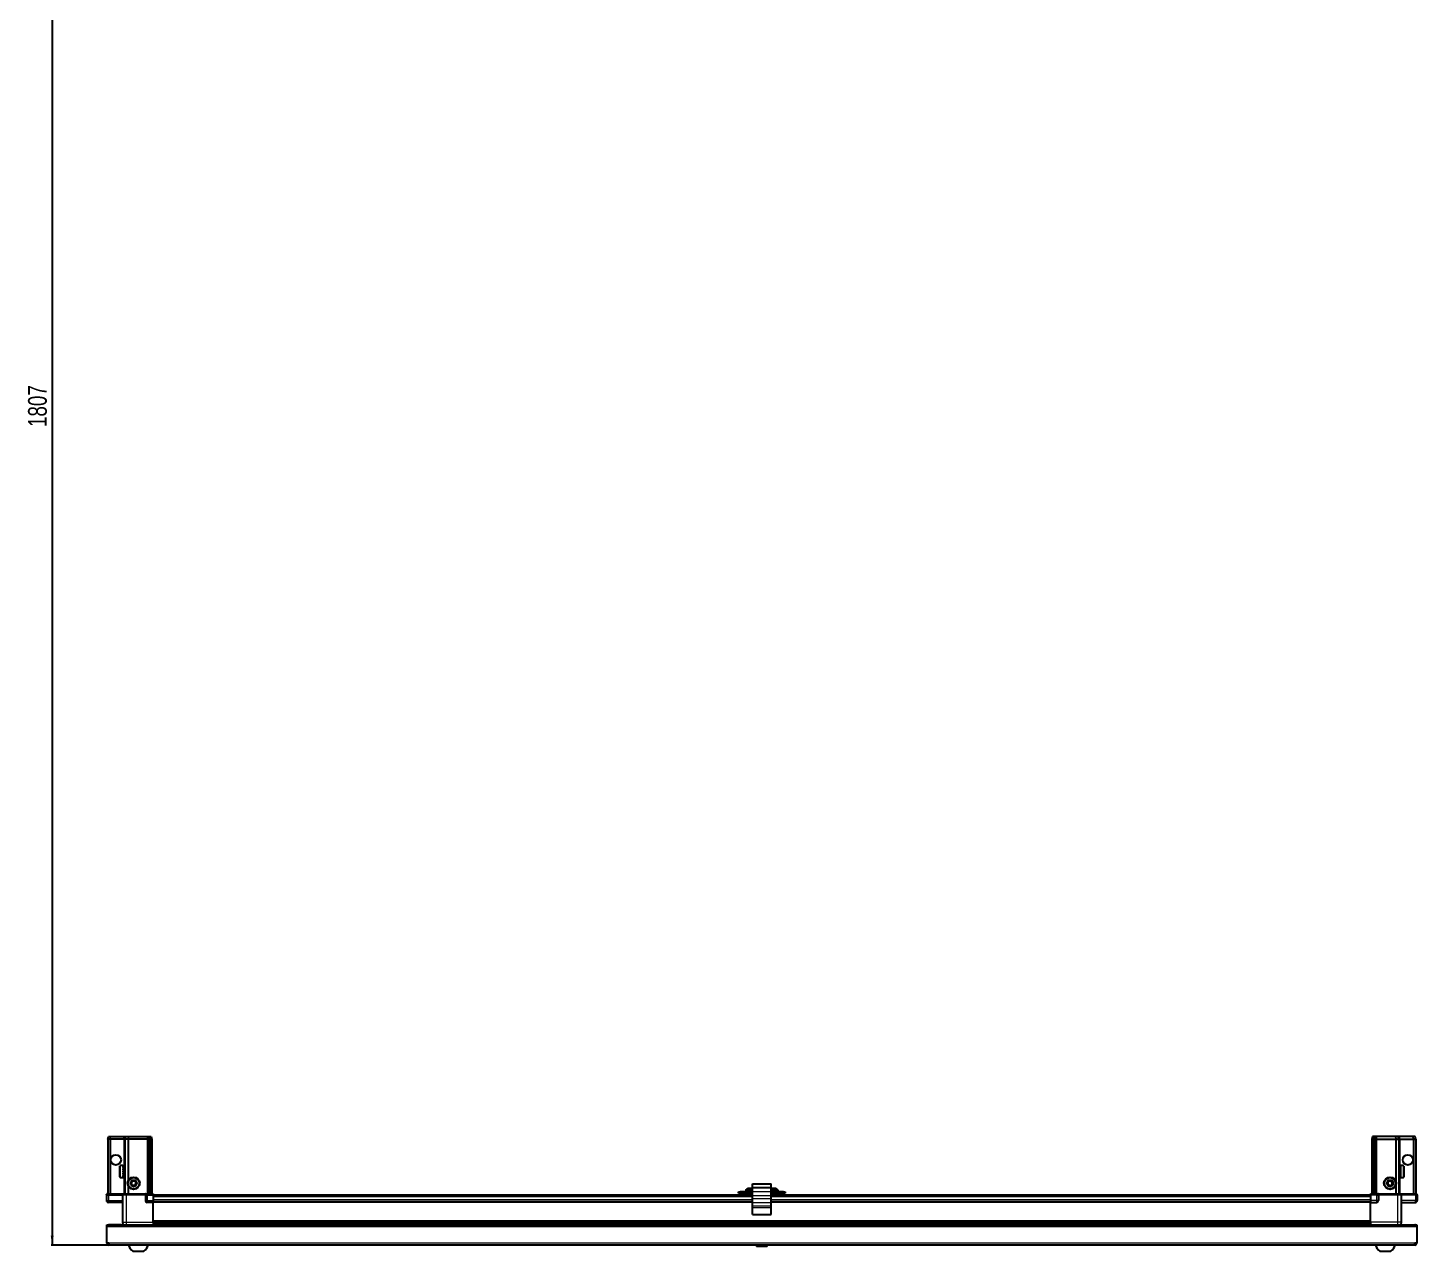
# Model space of a CAD drawing. Header units: millimetres. Extents: x 1256 to 6408, y -875 to 1815.
# Drawn here: x 1328 to 2812, y -875 to 432 of the extents above; entities that cross this region are included whole.
import ezdxf

# ---------------------------------------------------------------- set-up
doc = ezdxf.new("R2010")
doc.units = ezdxf.units.MM
doc.layers.add('FORMAT', color=7, linetype='Continuous')
doc.styles.add('SLDTEXTSTYLE0', font='TXT', dxfattribs={"width": 0.75})
doc.dimstyles.new('SLDDIMSTYLE0', dxfattribs={"dimtxt": 20, "dimasz": 10, "dimexe": 0, "dimexo": 0.0625, "dimgap": 5, "dimtad": 2, "dimdec": 1, "dimrnd": 1e-09, "dimzin": 12, "dimdsep": 46, "dimtxsty": 'SLDTEXTSTYLE0', "dimsah": 1, "dimcen": 0.09, "dimadec": 0, "dimazin": 3, "dimtfac": 1, "dimtofl": 0, "dimtmove": 0, "dimatfit": 3, "dimfxl": 0, "dimfrac": 2, "dimtolj": 1, "dimtzin": 12, "dimarcsym": 0})

# ---------------------------------------------------------------- blocks, each defined once
blk = doc.blocks.new('_D_9')
at = {"layer": 'FORMAT'}
for p, q in [((2106.7, 938.2), (1353.5, 938.2)), ((1354.5, 938.2), (1354.5, -868.8)), ((1415.1, -868.8), (1353.5, -868.8))]:
    blk.add_line(p, q, dxfattribs=at)
for points in [[(1354.5, 938.2), (1352.9, 928.2), (1356, 928.2)], [(1354.5, -868.8), (1356, -858.8), (1352.9, -858.8)]]:
    blk.add_solid(points, dxfattribs=at)
at = {"layer": 'FORMAT', "insert": (1328.7, 5.2), "char_height": 20, "attachment_point": 1, "rotation": 90, "style": 'SLDTEXTSTYLE0'}
blk.add_mtext('1807', dxfattribs=at)

msp = doc.modelspace()

# ---------------------------------------------------------------- linework, layer by layer
at = {"color": 7, "linetype": 'Continuous', "lineweight": 25}
for p, q in [((1413.99, -755.76), (1414.79, -752.76)), ((1413.99, -755.76), (1413.99, -814.06)), ((1416.49, -755.76), (1413.99, -755.76)), ((1414.79, -752.76), (1416.64, -752.76)), ((1416.49, -755.76), (1416.64, -752.76)), ((1416.49, -755.76), (1416.49, -814.06)), ((1430.99, -755.76), (1416.49, -755.76)), ((1416.64, -752.76), (1430.99, -752.76)), ((1430.99, -752.76), (1432.79, -752.76)), ((1431.99, -755.76), (1430.99, -755.76)), ((1431.99, -755.76), (1432.79, -752.76)), ((1435.49, -755.76), (1431.99, -755.76)), ((1431.99, -755.76), (1431.99, -814.06)), ((1432.79, -752.76), (1435.82, -752.76)), ((1435.82, -752.76), (1435.49, -755.76)), ((1435.49, -755.76), (1435.49, -800.26)), ((1455.99, -755.76), (1435.49, -755.76)), ((1435.82, -752.76), (1455.99, -752.76)), ((1455.99, -752.76), (1457.79, -752.76)), ((1456.99, -755.76), (1455.99, -755.76)), ((1457.79, -752.76), (1456.99, -755.76)), ((1456.99, -755.76), (1456.99, -814.06)), ((1457.99, -755.76), (1456.99, -755.76)), ((1457.79, -752.76), (1458.53, -752.76)), ((1458.53, -752.76), (1457.99, -755.76)), ((1457.99, -755.76), (1457.99, -814.06)), ((1459.49, -755.76), (1457.99, -755.76)), ((1458.53, -752.76), (1459.03, -752.76)), ((1459.03, -752.76), (1460.18, -752.76)), ((1459.03, -752.76), (1459.49, -755.76)), ((1459.49, -755.76), (1459.49, -814.06)), ((1460.99, -755.76), (1459.49, -755.76)), ((1460.18, -752.76), (1460.99, -755.76)), ((1460.99, -755.76), (1460.99, -814.06)), ((2764.79, -752.76), (2763.99, -755.76)), ((2763.99, -755.76), (2765.49, -755.76)), ((2763.99, -755.76), (2763.99, -814.06)), ((2765.94, -752.76), (2764.79, -752.76)), ((2765.94, -752.76), (2765.49, -755.76)), ((2765.49, -755.76), (2766.99, -755.76)), ((2765.49, -755.76), (2765.49, -814.06)), ((2766.44, -752.76), (2765.94, -752.76)), ((2766.44, -752.76), (2766.99, -755.76)), ((2767.18, -752.76), (2766.44, -752.76)), ((2766.99, -755.76), (2766.99, -814.06)), ((2766.99, -755.76), (2767.99, -755.76)), ((2767.18, -752.76), (2767.99, -755.76)), ((2768.99, -752.76), (2767.18, -752.76)), ((2767.99, -755.76), (2767.99, -814.06)), ((2767.99, -755.76), (2768.99, -755.76)), ((2789.16, -752.76), (2768.99, -752.76)), ((2768.99, -755.76), (2789.49, -755.76)), ((2789.16, -752.76), (2789.49, -755.76)), ((2792.18, -752.76), (2789.16, -752.76)), ((2789.49, -755.76), (2789.49, -800.26)), ((2789.49, -755.76), (2792.99, -755.76)), ((2792.99, -755.76), (2792.18, -752.76)), ((2793.99, -752.76), (2792.18, -752.76)), ((2792.99, -755.76), (2792.99, -814.06)), ((2792.99, -755.76), (2793.99, -755.76)), ((2808.33, -752.76), (2793.99, -752.76)), ((2793.99, -755.76), (2808.49, -755.76)), ((2808.49, -755.76), (2808.33, -752.76)), ((2810.18, -752.76), (2808.33, -752.76)), ((2808.49, -755.76), (2808.49, -814.06)), ((2808.49, -755.76), (2810.99, -755.76)), ((2810.99, -755.76), (2810.18, -752.76)), ((2810.99, -755.76), (2810.99, -814.06)), ((1426.79, -795.96), (1426.79, -784.56)), ((1429.99, -783.76), (1427.59, -783.76)), ((1429.99, -783.76), (1429.99, -783.77)), ((1429.99, -783.77), (1430.49, -783.77)), ((1429.99, -783.96), (1430.49, -783.96)), ((1429.99, -783.96), (1429.99, -784.18)), ((1429.99, -784.18), (1430.49, -784.18)), ((1429.99, -784.75), (1430.49, -784.75)), ((1429.99, -784.75), (1429.99, -785.18)), ((1429.99, -785.18), (1430.49, -785.18)), ((1429.99, -786.09), (1430.49, -786.09)), ((1429.99, -786.09), (1429.99, -786.68)), ((1430.49, -783.96), (1430.49, -783.77)), ((1430.49, -784.18), (1430.49, -783.96)), ((1430.49, -784.75), (1430.49, -784.18)), ((1430.49, -785.18), (1430.49, -784.75)), ((1430.49, -786.09), (1430.49, -785.18)), ((1430.59, -785.86), (1430.49, -785.86)), ((1430.49, -786.68), (1430.49, -786.09)), ((1430.59, -794.66), (1430.59, -785.86)), ((1431.47, -786.95), (1430.99, -786.26)), ((1430.99, -794.26), (1430.99, -786.26)), ((1431.96, -786.26), (1431.47, -786.95)), ((1431.99, -786.26), (1431.96, -786.26)), ((1431.96, -794.26), (1431.96, -786.26)), ((2793.02, -786.26), (2792.99, -786.26)), ((2793.5, -786.95), (2793.02, -786.26)), ((2793.02, -786.26), (2793.02, -794.26)), ((2793.99, -786.26), (2793.5, -786.95)), ((2793.99, -786.26), (2793.99, -794.26)), ((2794.49, -785.86), (2794.39, -785.86)), ((2794.39, -785.86), (2794.39, -794.66)), ((2797.39, -783.76), (2794.49, -783.76)), ((2794.99, -783.76), (2794.49, -783.76)), ((2794.49, -783.76), (2794.49, -783.81)), ((2794.49, -783.81), (2794.49, -784.1)), ((2794.99, -783.81), (2794.49, -783.81)), ((2794.99, -784.1), (2794.49, -784.1)), ((2794.49, -784.1), (2794.49, -784.37)), ((2794.99, -784.37), (2794.49, -784.37)), ((2794.49, -784.37), (2794.49, -785.03)), ((2794.99, -785.03), (2794.49, -785.03)), ((2794.49, -785.03), (2794.49, -785.51)), ((2794.49, -785.51), (2794.49, -786.48)), ((2794.99, -785.51), (2794.49, -785.51)), ((2794.99, -786.48), (2794.49, -786.48)), ((2794.49, -786.48), (2794.49, -787.11)), ((2794.99, -783.81), (2794.99, -783.76)), ((2794.99, -784.37), (2794.99, -784.1)), ((2794.99, -785.51), (2794.99, -785.03)), ((2794.99, -787.11), (2794.99, -786.48)), ((2798.19, -784.56), (2798.19, -795.96)), ((1427.59, -796.76), (1429.99, -796.76)), ((1429.99, -786.68), (1430.49, -786.68)), ((1429.99, -787.83), (1430.49, -787.83)), ((1429.99, -787.83), (1429.99, -788.53)), ((1429.99, -788.53), (1430.49, -788.53)), ((1429.99, -789.81), (1430.49, -789.81)), ((1429.99, -789.81), (1429.99, -790.55)), ((1429.99, -789.96), (1430.49, -789.96)), ((1429.99, -790.46), (1430.49, -790.46)), ((1429.99, -790.55), (1430.49, -790.55)), ((1429.99, -791.84), (1430.49, -791.84)), ((1429.99, -791.84), (1429.99, -792.54)), ((1429.99, -792.54), (1430.49, -792.54)), ((1429.99, -793.71), (1430.49, -793.71)), ((1429.99, -793.71), (1429.99, -794.31)), ((1429.99, -794.31), (1430.49, -794.31)), ((1429.99, -795.24), (1430.49, -795.24)), ((1429.99, -795.24), (1429.99, -795.69)), ((1429.99, -795.69), (1430.49, -795.69)), ((1429.99, -796.29), (1430.49, -796.29)), ((1429.99, -796.29), (1429.99, -796.53)), ((1429.99, -796.53), (1430.49, -796.53)), ((1429.99, -796.75), (1430.49, -796.75)), ((1429.99, -796.75), (1429.99, -796.76)), ((1429.99, -796.76), (1430.49, -796.76)), ((1430.49, -787.83), (1430.49, -786.68)), ((1430.49, -788.53), (1430.49, -787.83)), ((1430.49, -789.81), (1430.49, -788.53)), ((1430.49, -789.96), (1430.49, -789.81)), ((1430.49, -790.55), (1430.49, -790.46)), ((1430.49, -791.84), (1430.49, -790.55)), ((1430.49, -792.54), (1430.49, -791.84)), ((1430.49, -793.71), (1430.49, -792.54)), ((1430.49, -794.31), (1430.49, -793.71)), ((1430.49, -795.24), (1430.49, -794.31)), ((1430.49, -794.66), (1430.59, -794.66)), ((1430.49, -795.69), (1430.49, -795.24)), ((1430.49, -796.29), (1430.49, -795.69)), ((1430.49, -796.53), (1430.49, -796.29)), ((1430.49, -796.75), (1430.49, -796.53)), ((1430.49, -796.76), (1430.49, -796.75)), ((1430.99, -794.26), (1431.47, -793.57)), ((1431.47, -793.57), (1431.47, -786.95)), ((1431.47, -793.57), (1431.96, -794.26)), ((1431.96, -794.26), (1431.99, -794.26)), ((2792.99, -794.26), (2793.02, -794.26)), ((2793.02, -794.26), (2793.5, -793.57)), ((2793.5, -786.95), (2793.5, -793.57)), ((2793.5, -793.57), (2793.99, -794.26)), ((2794.39, -794.66), (2794.49, -794.66)), ((2794.49, -787.11), (2794.49, -788.3)), ((2794.99, -787.11), (2794.49, -787.11)), ((2794.99, -788.3), (2794.49, -788.3)), ((2794.49, -788.3), (2794.49, -788.94)), ((2794.99, -788.94), (2794.49, -788.94)), ((2794.49, -789.02), (2794.49, -790.31)), ((2794.99, -789.02), (2794.49, -789.02)), ((2794.99, -790.31), (2794.49, -790.31)), ((2794.99, -790.8), (2794.49, -790.8)), ((2794.49, -790.8), (2794.49, -791.05)), ((2794.49, -791.05), (2794.49, -792.32)), ((2794.99, -791.05), (2794.49, -791.05)), ((2794.99, -792.32), (2794.49, -792.32)), ((2794.49, -792.32), (2794.49, -793.01)), ((2794.49, -793.01), (2794.49, -794.12)), ((2794.99, -793.01), (2794.49, -793.01)), ((2794.99, -794.12), (2794.49, -794.12)), ((2794.49, -794.12), (2794.49, -794.69)), ((2794.49, -794.69), (2794.49, -795.55)), ((2794.99, -794.69), (2794.49, -794.69)), ((2794.99, -795.55), (2794.49, -795.55)), ((2794.49, -795.55), (2794.49, -795.95)), ((2794.49, -795.95), (2794.49, -796.46)), ((2794.99, -795.95), (2794.49, -795.95)), ((2794.99, -796.46), (2794.49, -796.46)), ((2794.49, -796.46), (2794.49, -796.64)), ((2794.49, -796.64), (2794.49, -796.76)), ((2794.99, -796.64), (2794.49, -796.64)), ((2794.49, -796.76), (2797.39, -796.76)), ((2794.99, -789.02), (2794.99, -788.3)), ((2794.99, -791.05), (2794.99, -790.31)), ((2794.99, -793.01), (2794.99, -792.32)), ((2794.99, -794.69), (2794.99, -794.12)), ((2794.99, -795.95), (2794.99, -795.55)), ((2794.99, -796.64), (2794.99, -796.46)), ((1412.99, -814.06), (1412.49, -814.93)), ((1412.49, -815.26), (1412.49, -814.93)), ((1412.49, -815.26), (1414.49, -815.26)), ((1412.49, -815.26), (1412.49, -821.26)), ((1414.49, -814.06), (1412.99, -814.06)), ((1414.49, -814.06), (1429.29, -814.06)), ((1429.29, -815.26), (1414.49, -815.26)), ((1414.49, -815.26), (1429.29, -815.26)), ((1429.29, -814.06), (1429.49, -814.06)), ((1429.49, -815.26), (1429.29, -815.26)), ((1429.49, -815.26), (1429.49, -814.06)), ((1429.49, -814.06), (1433.49, -814.06)), ((1433.49, -815.26), (1429.49, -815.26)), ((1429.49, -815.26), (1429.49, -844.26)), ((1433.49, -814.06), (1453.79, -814.06)), ((1453.79, -815.26), (1433.49, -815.26)), ((1435.49, -805.26), (1435.49, -814.06)), ((1453.79, -814.06), (1453.99, -814.06)), ((1453.99, -815.26), (1453.79, -815.26)), ((1453.99, -815.26), (1453.99, -814.06)), ((1454.67, -814.06), (1453.99, -814.06)), ((1453.99, -815.26), (1455.99, -815.26)), ((1453.99, -815.26), (1453.99, -821.26)), ((1454.67, -814.06), (1462.49, -814.06)), ((1462.49, -814.93), (1455.99, -814.93)), ((1462.49, -815.26), (1455.99, -815.26)), ((1455.99, -815.26), (1462.49, -815.26)), ((1462.49, -814.06), (1462.49, -814.93)), ((1462.49, -814.93), (1462.49, -814.93)), ((1462.49, -815.26), (1462.49, -814.93)), ((1462.49, -815.26), (1462.49, -815.26)), ((1462.49, -815.26), (1462.49, -821.26)), ((2102.49, -815.41), (1462.49, -815.41)), ((2087.49, -813.41), (2087.49, -811.91)), ((2087.49, -811.91), (2089.49, -811.91)), ((2089.49, -813.41), (2087.49, -813.41)), ((2089.49, -811.91), (2089.49, -813.41)), ((2100.74, -811.91), (2089.49, -811.91)), ((2100.74, -813.41), (2089.49, -813.41)), ((2095.24, -810.01), (2095.24, -811.91)), ((2097.49, -813.41), (2097.49, -815.41)), ((2100.74, -813.41), (2100.74, -811.91)), ((2100.74, -811.91), (2102.49, -811.91)), ((2102.49, -813.41), (2100.74, -813.41)), ((2101.16, -808.43), (2101.16, -808.43)), ((2102.49, -803.41), (2122.49, -803.41)), ((2102.49, -807.41), (2102.49, -803.41)), ((2102.49, -807.41), (2122.49, -807.41)), ((2102.49, -811.4), (2102.49, -807.41)), ((2102.49, -815.72), (2102.49, -811.4)), ((2102.49, -818.95), (2102.49, -815.72)), ((2122.49, -807.41), (2122.49, -803.41)), ((2122.49, -811.4), (2122.49, -807.41)), ((2122.49, -815.72), (2122.49, -811.4)), ((2122.49, -811.91), (2124.24, -811.91)), ((2124.24, -813.41), (2122.49, -813.41)), ((2762.49, -815.41), (2122.49, -815.41)), ((2122.49, -818.95), (2122.49, -815.72)), ((2124.24, -811.91), (2124.24, -813.41)), ((2135.49, -811.91), (2124.24, -811.91)), ((2135.49, -813.41), (2124.24, -813.41)), ((2126.16, -808.43), (2126.16, -808.43)), ((2127.49, -815.41), (2127.49, -813.41)), ((2129.74, -811.91), (2129.74, -810.01)), ((2135.49, -813.41), (2135.49, -811.91)), ((2135.49, -811.91), (2137.49, -811.91)), ((2137.49, -813.41), (2135.49, -813.41)), ((2137.49, -811.91), (2137.49, -813.41)), ((2762.49, -814.06), (2770.31, -814.06)), ((2762.49, -814.93), (2762.49, -814.06)), ((2762.49, -815.26), (2762.49, -814.93)), ((2768.99, -814.93), (2762.49, -814.93)), ((2768.99, -815.26), (2762.49, -815.26)), ((2762.49, -815.26), (2762.49, -821.26)), ((2768.99, -815.26), (2770.99, -815.26)), ((2770.99, -815.26), (2768.99, -815.26)), ((2770.99, -814.06), (2770.31, -814.06)), ((2770.99, -815.26), (2770.99, -814.06)), ((2770.99, -814.06), (2771.19, -814.06)), ((2771.19, -815.26), (2770.99, -815.26)), ((2770.99, -815.26), (2770.99, -821.26)), ((2771.19, -814.06), (2791.49, -814.06)), ((2791.49, -815.26), (2771.19, -815.26)), ((2789.49, -805.26), (2789.49, -814.06)), ((2791.49, -814.06), (2795.49, -814.06)), ((2795.49, -815.26), (2791.49, -815.26)), ((2795.49, -815.26), (2795.49, -814.06)), ((2795.49, -814.06), (2795.69, -814.06)), ((2795.69, -815.26), (2795.49, -815.26)), ((2795.49, -815.26), (2795.49, -844.26)), ((2795.69, -814.06), (2810.49, -814.06)), ((2810.49, -815.26), (2795.69, -815.26)), ((2811.99, -814.06), (2810.49, -814.06)), ((2810.49, -815.26), (2812.49, -815.26)), ((2812.49, -814.93), (2811.99, -814.06)), ((2812.49, -814.93), (2811.99, -814.06)), ((2812.49, -815.26), (2812.49, -814.93)), ((2812.49, -815.26), (2812.49, -814.93)), ((2812.49, -815.26), (2812.49, -815.26)), ((2812.49, -815.26), (2812.49, -821.26)), ((1429.49, -823.26), (1414.49, -823.26)), ((1462.49, -823.26), (1455.99, -823.26)), ((1462.49, -821.26), (1462.49, -823.26)), ((2102.49, -822.61), (1462.49, -822.61)), ((1462.49, -844.26), (1462.49, -823.26)), ((2102.49, -823.27), (2102.49, -818.95)), ((2102.49, -827.05), (2102.49, -823.27)), ((2102.49, -828.49), (2102.49, -827.05)), ((2102.49, -836.21), (2102.49, -828.49)), ((2122.49, -823.27), (2122.49, -818.95)), ((2762.49, -822.61), (2122.49, -822.61)), ((2122.49, -827.05), (2122.49, -823.27)), ((2122.49, -828.49), (2122.49, -827.05)), ((2122.49, -836.21), (2122.49, -828.49)), ((2762.49, -821.26), (2762.49, -823.26)), ((2762.49, -823.26), (2768.99, -823.26)), ((2762.49, -844.26), (2762.49, -823.26)), ((2795.49, -823.26), (2810.49, -823.26)), ((1462.49, -845.29), (2762.49, -845.29)), ((1462.49, -845.32), (2762.49, -845.32)), ((2102.49, -836.21), (2122.49, -836.21)), ((1412.99, -849.36), (1412.99, -847.26)), ((1412.99, -847.26), (2811.99, -847.26)), ((1412.99, -866.66), (1412.99, -849.36)), ((1427.99, -847.16), (1415.09, -847.16)), ((1427.99, -847.16), (1427.99, -847.26)), ((1486.37, -847.11), (1462.49, -847.11)), ((1480.99, -847.26), (1480.99, -847.11)), ((1481.03, -847.26), (1481.03, -847.11)), ((1481.3, -847.26), (1481.3, -847.11)), ((1481.56, -847.26), (1481.56, -847.11)), ((1482.21, -847.26), (1482.21, -847.11)), ((1482.67, -847.26), (1482.67, -847.11)), ((1483.64, -847.26), (1483.64, -847.11)), ((1484.26, -847.26), (1484.26, -847.11)), ((1485.45, -847.26), (1485.45, -847.11)), ((1486.11, -847.26), (1486.11, -847.11)), ((1486.16, -847.26), (1486.16, -847.11)), ((1487.45, -847.11), (1486.37, -847.11)), ((1488.19, -847.11), (1487.45, -847.11)), ((1487.45, -847.26), (1487.45, -847.11)), ((1487.45, -847.11), (1487.45, -847.11)), ((1487.47, -847.26), (1487.47, -847.11)), ((1487.96, -847.26), (1487.96, -847.11)), ((1488.19, -847.26), (1488.19, -847.11)), ((1488.61, -847.11), (1488.19, -847.11)), ((1488.19, -847.11), (1488.19, -847.11)), ((2736.37, -847.11), (1488.61, -847.11)), ((1489.46, -847.26), (1489.46, -847.11)), ((1490.15, -847.26), (1490.15, -847.11)), ((1491.28, -847.26), (1491.28, -847.11)), ((1491.86, -847.26), (1491.86, -847.11)), ((1492.73, -847.26), (1492.73, -847.11)), ((1493.13, -847.26), (1493.13, -847.11)), ((1493.66, -847.26), (1493.66, -847.11)), ((1493.85, -847.26), (1493.85, -847.11)), ((1493.99, -847.26), (1493.99, -847.11)), ((2730.99, -847.26), (2730.99, -847.11)), ((2731.16, -847.26), (2731.16, -847.11)), ((2731.37, -847.26), (2731.37, -847.11)), ((2731.93, -847.26), (2731.93, -847.11)), ((2732.35, -847.26), (2732.35, -847.11)), ((2733.25, -847.26), (2733.25, -847.11)), ((2733.83, -847.26), (2733.83, -847.11)), ((2734.98, -847.26), (2734.98, -847.11)), ((2735.67, -847.26), (2735.67, -847.11)), ((2736.95, -847.11), (2736.37, -847.11)), ((2736.95, -847.26), (2736.95, -847.11)), ((2736.96, -847.11), (2736.95, -847.11)), ((2737.69, -847.11), (2736.96, -847.11)), ((2737.13, -847.26), (2737.13, -847.11)), ((2737.63, -847.26), (2737.63, -847.11)), ((2737.69, -847.26), (2737.69, -847.11)), ((2738.72, -847.11), (2737.69, -847.11)), ((2737.69, -847.11), (2737.69, -847.11)), ((2762.49, -847.11), (2738.61, -847.11)), ((2738.98, -847.26), (2738.98, -847.11)), ((2739.69, -847.26), (2739.69, -847.11)), ((2740.86, -847.26), (2740.86, -847.11)), ((2741.47, -847.26), (2741.47, -847.11)), ((2742.41, -847.26), (2742.41, -847.11)), ((2742.86, -847.26), (2742.86, -847.11)), ((2743.48, -847.26), (2743.48, -847.11)), ((2743.73, -847.26), (2743.73, -847.11)), ((2743.97, -847.26), (2743.97, -847.11)), ((2743.99, -847.26), (2743.99, -847.11)), ((2796.99, -847.16), (2796.99, -847.26)), ((2796.99, -847.16), (2809.89, -847.16)), ((2811.99, -847.26), (2811.99, -849.36)), ((2811.99, -849.36), (2811.99, -866.66)), ((1415.09, -866.66), (1412.99, -866.66)), ((1415.09, -866.66), (1415.09, -868.76)), ((2809.89, -868.76), (1415.09, -868.76)), ((1440.49, -875.36), (1452.49, -875.36)), ((2107.69, -868.76), (2106.7, -869.75)), ((2106.7, -869.75), (2106.7, -870.26)), ((2118.27, -869.75), (2106.7, -869.75)), ((2118.27, -870.26), (2106.7, -870.26)), ((2118.27, -869.75), (2117.29, -868.76)), ((2118.27, -870.26), (2118.27, -869.75)), ((2772.49, -875.36), (2784.49, -875.36)), ((2811.99, -866.66), (2809.89, -866.66)), ((2809.89, -868.76), (2809.89, -866.66))]:
    msp.add_line(p, q, dxfattribs=at)
at = {"color": 8, "linetype": 'Continuous', "lineweight": 18}
for p, q in [((1430.99, -755.76), (1430.99, -752.76)), ((1430.99, -755.76), (1430.99, -786.26)), ((1455.99, -752.76), (1455.99, -755.76)), ((1455.99, -755.76), (1455.99, -814.06)), ((2768.99, -752.76), (2768.99, -755.76)), ((2768.99, -755.76), (2768.99, -814.06)), ((2793.99, -755.76), (2793.99, -752.76)), ((2793.99, -755.76), (2793.99, -786.26)), ((1427.59, -796.76), (1427.59, -783.76)), ((2797.39, -783.76), (2797.39, -796.76)), ((1430.99, -794.26), (1430.99, -814.06)), ((2793.99, -794.26), (2793.99, -814.06)), ((1414.49, -815.26), (1414.49, -814.06)), ((1414.49, -815.26), (1414.49, -821.26)), ((1429.29, -815.26), (1429.29, -814.06)), ((1433.49, -815.26), (1433.49, -814.06)), ((1433.49, -815.26), (1433.49, -844.26)), ((1453.79, -815.26), (1453.79, -814.06)), ((1455.99, -815.26), (1455.99, -814.93)), ((1455.99, -815.26), (1455.99, -821.26)), ((1462.49, -815.26), (1462.49, -814.93)), ((2095.24, -810.01), (2099.99, -810.01)), ((2095.43, -809.64), (2099.99, -809.64)), ((2099.99, -809.64), (2102.49, -809.64)), ((2099.99, -810.01), (2102.49, -810.01)), ((2102.49, -811.4), (2122.49, -811.4)), ((2102.49, -815.72), (2122.49, -815.72)), ((2122.49, -809.64), (2124.99, -809.64)), ((2122.49, -810.01), (2124.99, -810.01)), ((2124.99, -809.64), (2129.54, -809.64)), ((2124.99, -810.01), (2129.74, -810.01)), ((2768.99, -815.26), (2768.99, -814.93)), ((2768.99, -815.26), (2768.99, -821.26)), ((2771.19, -814.06), (2771.19, -815.26)), ((2791.49, -815.26), (2791.49, -814.06)), ((2791.49, -815.26), (2791.49, -844.26)), ((2795.69, -814.06), (2795.69, -815.26)), ((2810.49, -815.26), (2810.49, -814.06)), ((2810.49, -815.26), (2810.49, -821.26)), ((1412.49, -821.26), (1414.49, -821.26)), ((1414.49, -821.26), (1429.49, -821.26)), ((1414.49, -823.26), (1414.49, -821.26)), ((1453.99, -821.26), (1455.99, -821.26)), ((1455.99, -821.26), (1462.49, -821.26)), ((1455.99, -821.26), (1455.99, -823.26)), ((2102.49, -817.41), (1462.49, -817.41)), ((2102.49, -820.61), (1462.49, -820.61)), ((2102.49, -823.26), (1462.49, -823.26)), ((2102.49, -818.95), (2122.49, -818.95)), ((2102.49, -823.27), (2122.49, -823.27)), ((2102.49, -827.05), (2122.49, -827.05)), ((2102.49, -828.49), (2122.49, -828.49)), ((2762.49, -817.41), (2122.49, -817.41)), ((2762.49, -820.61), (2122.49, -820.61)), ((2762.49, -823.26), (2122.49, -823.26)), ((2768.99, -821.26), (2762.49, -821.26)), ((2768.99, -821.26), (2768.99, -823.26)), ((2770.99, -821.26), (2768.99, -821.26)), ((2810.49, -821.26), (2795.49, -821.26)), ((2812.49, -821.26), (2810.49, -821.26)), ((2810.49, -823.26), (2810.49, -821.26)), ((1433.49, -844.26), (1462.49, -844.26)), ((1462.49, -842.67), (2762.49, -842.67)), ((2762.49, -844.08), (1462.49, -844.08)), ((2791.49, -844.26), (2762.49, -844.26)), ((2811.99, -849.36), (1412.99, -849.36)), ((1415.09, -847.26), (1415.09, -847.16)), ((1462.49, -846.53), (2762.49, -846.53)), ((2809.89, -847.26), (2809.89, -847.16)), ((2809.89, -866.66), (1415.09, -866.66))]:
    msp.add_line(p, q, dxfattribs=at)
at = {"color": 7, "linetype": 'Continuous', "lineweight": 25, "flags": 128}
for points in [[(2102.49, -808.61), (2102.48, -808.61), (2102.17, -808.52)], [(2122.84, -808.51), (2122.52, -808.6), (2122.49, -808.61)], [(1415.09, -847.16), (1414.68, -847.2), (1414.45, -847.26)], [(2810.53, -847.26), (2810.3, -847.2), (2809.89, -847.16)]]:
    msp.add_lwpolyline(points, dxfattribs=at)
at = {"color": 7, "linetype": 'Continuous', "lineweight": 25}
for centre, radius in [((1422.49, -777.76), 5.5), ((2802.49, -777.76), 5.5), ((1441.49, -802.76), 6.5), ((1441.49, -802.76), 3.46), ((2783.49, -802.76), 6.5), ((2783.49, -802.76), 3.46)]:
    msp.add_circle(centre, radius, dxfattribs=at)
at = {"color": 8, "linetype": 'Continuous', "lineweight": 18}
for centre in [(1441.49, -802.76), (2783.49, -802.76)]:
    msp.add_circle(centre, 5.7, dxfattribs=at)
at = {"color": 7, "linetype": 'Continuous', "lineweight": 25}
for centre, radius, start, end in [((1427.59, -784.56), 0.8, 90, 180), ((1430.99, -785.86), 0.4, 180, 270), ((2793.99, -785.86), 0.4, 270, 360), ((2797.39, -784.56), 0.8, 360, 90), ((1427.59, -795.96), 0.8, 180, 270), ((1430.99, -794.66), 0.4, 90, 180), ((1441.49, -802.76), 2.5, 87.37605, 147.37605), ((1441.49, -802.76), 2.5, 27.37605, 87.37605), ((2783.49, -802.76), 2.5, 134.67671, 194.67671), ((2783.49, -802.76), 2.5, 74.67671, 134.67671), ((2783.49, -802.76), 2.5, 14.67671, 74.67671), ((2793.99, -794.66), 0.4, 0, 90), ((2797.39, -795.96), 0.8, 270, 0), ((1441.49, -802.76), 2.5, 147.37605, 207.37605), ((1441.49, -802.76), 2.5, 207.37605, 267.37605), ((1441.49, -802.76), 2.5, 267.37605, 327.37605), ((1441.49, -802.76), 2.5, 327.37605, 27.37605), ((2095.69, -810.01), 0.45, 124.71791, 180), ((2099.99, -816.21), 8, 105.59831, 124.71791), ((2124.99, -816.21), 8, 55.28209, 74.20809), ((2129.29, -810.01), 0.45, 0, 55.28209), ((2783.49, -802.76), 2.5, 194.67671, 254.67671), ((2783.49, -802.76), 2.5, 254.67671, 314.67671), ((2783.49, -802.76), 2.5, 314.67671, 14.67671), ((1414.49, -821.26), 2, 180, 270), ((1455.99, -821.26), 2, 180, 270), ((2768.99, -821.26), 2, 270, 0), ((2810.49, -821.26), 2, 270, 0), ((1415.09, -866.66), 2.1, 180, 270), ((1415.09, -866.66), 0.6, 180, 270), ((1447.51, -865.74), 11.91, 194.70035, 233.8734), ((1445.46, -865.74), 11.91, 306.1266, 345.29965), ((2779.51, -865.74), 11.91, 194.70035, 233.8734), ((2777.46, -865.74), 11.91, 306.1266, 345.29965), ((2809.89, -866.66), 2.1, 270, 360), ((2809.89, -866.66), 0.6, 270, 0)]:
    msp.add_arc(centre, radius, start, end, dxfattribs=at)
for centre, start_param, end_param in [((1455.99, -811.47), 2.4188584, 3.1415927), ((2768.99, -811.47), 3.1415927, 3.8643269)]:
    msp.add_ellipse(centre, major_axis=(0, 3.46), ratio=0.5773503, start_param=start_param, end_param=end_param, dxfattribs=at)
for points, knots in [([(1438.6, -802.63), (1438.88, -802.2), (1439.4, -801.38), (1439.92, -800.58), (1440.16, -800.2)], [0, 0, 0, 0, 0.5346859, 1, 1, 1, 1]), ([(1440.16, -800.2), (1440.68, -800.22), (1441.64, -800.27), (1442.6, -800.31), (1443.04, -800.33)], [0, 0, 0, 0, 0.5346859, 1, 1, 1, 1]), ([(1443.04, -800.33), (1443.2, -800.64), (1443.58, -801.37), (1444.04, -802.25), (1444.31, -802.78), (1444.37, -802.9)], [0, 0, 0, 0, 0.3629006, 0.8668753, 1, 1, 1, 1]), ([(2780.7, -802), (2781.07, -801.64), (2781.76, -800.96), (2782.44, -800.29), (2782.76, -799.97)], [0, 0, 0, 0, 0.5346859, 1, 1, 1, 1]), ([(2782.76, -799.97), (2783.25, -800.11), (2784.18, -800.36), (2785.11, -800.62), (2785.54, -800.73)], [0, 0, 0, 0, 0.5346859, 1, 1, 1, 1]), ([(2785.54, -800.73), (2785.57, -800.86), (2785.72, -801.43), (2785.98, -802.4), (2786.19, -803.19), (2786.27, -803.53)], [0, 0, 0, 0, 0.1331247, 0.6370994, 1, 1, 1, 1]), ([(1439.93, -805.2), (1439.87, -805.08), (1439.6, -804.55), (1439.14, -803.67), (1438.76, -802.94), (1438.6, -802.63)], [0, 0, 0, 0, 0.1331247, 0.6370994, 1, 1, 1, 1]), ([(1442.82, -805.33), (1442.3, -805.3), (1441.34, -805.26), (1440.38, -805.22), (1439.93, -805.2)], [0, 0, 0, 0, 0.5346859, 1, 1, 1, 1]), ([(1444.37, -802.9), (1444.09, -803.33), (1443.57, -804.14), (1443.06, -804.95), (1442.82, -805.33)], [0, 0, 0, 0, 0.5346859, 1, 1, 1, 1]), ([(2102.24, -808.54), (2102.24, -808.54), (2102.24, -808.54), (2102.21, -808.53), (2102.09, -808.49), (2101.83, -808.43), (2101.52, -808.37), (2101.29, -808.35), (2101.15, -808.37), (2101.16, -808.43), (2101.17, -808.5), (2101.16, -808.52), (2101.14, -808.53), (2101.12, -808.54), (2101.11, -808.54), (2101.08, -808.53), (2101.03, -808.53), (2100.82, -808.47), (2100.56, -808.4), (2100.2, -808.36), (2099.88, -808.35), (2099.5, -808.39), (2099.2, -808.46), (2098.97, -808.52), (2098.9, -808.53), (2098.88, -808.54), (2098.86, -808.54), (2098.84, -808.53), (2098.82, -808.53), (2098.8, -808.48), (2098.83, -808.41), (2098.79, -808.35), (2098.59, -808.36), (2098.29, -808.4), (2098, -808.46), (2097.8, -808.52), (2097.75, -808.53), (2097.75, -808.53)], [0, 0, 0, 0, 0.00283921, 0.0068323, 0.01789585, 0.06734662, 0.12626967, 0.16353806, 0.20111101, 0.28293001, 0.31092277, 0.32496165, 0.3307219, 0.33358425, 0.33647394, 0.33898567, 0.34370382, 0.3589427, 0.43172906, 0.47882611, 0.51356171, 0.55736927, 0.64056926, 0.6613161, 0.66511205, 0.66894485, 0.6715022, 0.67405368, 0.67850111, 0.69220472, 0.7560162, 0.82032044, 0.85853495, 0.91112312, 0.96909331, 0.99817811, 1, 1, 1, 1]), ([(2127.24, -808.54), (2127.24, -808.54), (2127.24, -808.54), (2127.21, -808.53), (2127.09, -808.49), (2126.83, -808.43), (2126.52, -808.37), (2126.29, -808.35), (2126.15, -808.37), (2126.16, -808.43), (2126.17, -808.5), (2126.16, -808.52), (2126.14, -808.53), (2126.12, -808.54), (2126.11, -808.54), (2126.08, -808.53), (2126.03, -808.53), (2125.82, -808.47), (2125.56, -808.4), (2125.2, -808.36), (2124.88, -808.35), (2124.5, -808.39), (2124.2, -808.46), (2123.97, -808.52), (2123.9, -808.53), (2123.88, -808.54), (2123.86, -808.54), (2123.84, -808.53), (2123.82, -808.53), (2123.8, -808.48), (2123.83, -808.41), (2123.79, -808.35), (2123.59, -808.36), (2123.29, -808.4), (2123, -808.46), (2122.8, -808.52), (2122.75, -808.53), (2122.75, -808.53)], [0, 0, 0, 0, 0.00283921, 0.0068323, 0.01789585, 0.06734662, 0.12626967, 0.16353806, 0.20111101, 0.28293001, 0.31092277, 0.32496165, 0.3307219, 0.33358425, 0.33647394, 0.33898567, 0.34370382, 0.3589427, 0.43172906, 0.47882611, 0.51356171, 0.55736927, 0.64056926, 0.6613161, 0.66511205, 0.66894485, 0.6715022, 0.67405368, 0.67850111, 0.69220472, 0.7560162, 0.82032044, 0.85853495, 0.91112312, 0.96909331, 0.99817811, 1, 1, 1, 1]), ([(2781.44, -804.79), (2781.35, -804.46), (2781.14, -803.66), (2780.89, -802.7), (2780.74, -802.12), (2780.7, -802)], [0, 0, 0, 0, 0.3629006, 0.8668753, 1, 1, 1, 1]), ([(2784.22, -805.56), (2783.72, -805.42), (2782.79, -805.17), (2781.87, -804.91), (2781.44, -804.79)], [0, 0, 0, 0, 0.5346859, 1, 1, 1, 1]), ([(2786.27, -803.53), (2785.91, -803.89), (2785.22, -804.57), (2784.54, -805.24), (2784.22, -805.56)], [0, 0, 0, 0, 0.5346859, 1, 1, 1, 1]), ([(1429.49, -844.26), (1429.54, -844.7), (1429.61, -845.38), (1430.04, -846.2), (1430.5, -846.75), (1430.9, -847.11), (1431.16, -847.24), (1431.21, -847.26)], [0, 0, 0, 0, 0.36301846, 0.55843766, 0.75800394, 0.95757021, 1, 1, 1, 1]), ([(1462.49, -844.26), (1462.49, -844.66), (1462.49, -845.45), (1462.49, -846.47), (1462.49, -847.1), (1462.49, -847.25), (1462.49, -847.26)], [0, 0, 0, 0, 0.3255201, 0.6510403, 0.9765604, 1, 1, 1, 1]), ([(2762.49, -844.26), (2762.49, -844.66), (2762.49, -845.45), (2762.49, -846.47), (2762.49, -847.1), (2762.49, -847.25), (2762.49, -847.26)], [0, 0, 0, 0, 0.32552014, 0.65104028, 0.97656042, 1, 1, 1, 1]), ([(2795.49, -844.26), (2795.44, -844.7), (2795.37, -845.38), (2794.93, -846.2), (2794.48, -846.75), (2794.07, -847.11), (2793.81, -847.24), (2793.77, -847.26)], [0, 0, 0, 0, 0.3630185, 0.5584377, 0.7580039, 0.9575702, 1, 1, 1, 1])]:
    msp.add_open_spline(points, degree=3, knots=knots, dxfattribs=at)
at = {"color": 8, "linetype": 'Continuous', "lineweight": 18}
for points in [[(1429.49, -844.26), (1429.55, -844.26), (1429.67, -844.26), (1430.59, -844.26), (1431.92, -844.26), (1432.96, -844.26), (1433.49, -844.26)], [(2795.49, -844.26), (2795.43, -844.26), (2795.31, -844.26), (2794.38, -844.26), (2793.06, -844.26), (2792.01, -844.26), (2791.49, -844.26)]]:
    msp.add_open_spline(points, degree=3, dxfattribs=at)
for points, knots in [([(1433.49, -844.26), (1433.49, -844.7), (1433.49, -845.38), (1433.49, -846.2), (1433.49, -846.75), (1433.49, -847.11), (1433.49, -847.24), (1433.49, -847.26)], [0, 0, 0, 0, 0.36301846, 0.55843766, 0.75800394, 0.95757021, 1, 1, 1, 1]), ([(2791.49, -844.26), (2791.49, -844.7), (2791.49, -845.38), (2791.49, -846.2), (2791.49, -846.75), (2791.49, -847.11), (2791.49, -847.24), (2791.49, -847.26)], [0, 0, 0, 0, 0.3630185, 0.5584377, 0.7580039, 0.9575702, 1, 1, 1, 1])]:
    msp.add_open_spline(points, degree=3, knots=knots, dxfattribs=at)

# ---------------------------------------------------------------- dimensions: what is measured, and where the dimension line sits
at = {"layer": 'FORMAT'}
dim = msp.add_linear_dim(base=(1354.49, -868.76), p1=(2106.7, 938.24), p2=(1415.09, -868.76), angle=90, dimstyle='SLDDIMSTYLE0', dxfattribs=at)
dim.commit()
dim.dimension.update_dxf_attribs({"geometry": '_D_9', "text_midpoint": (1354.49, 34.74), "dimtype": 160})

doc.saveas('drawing.dxf')
